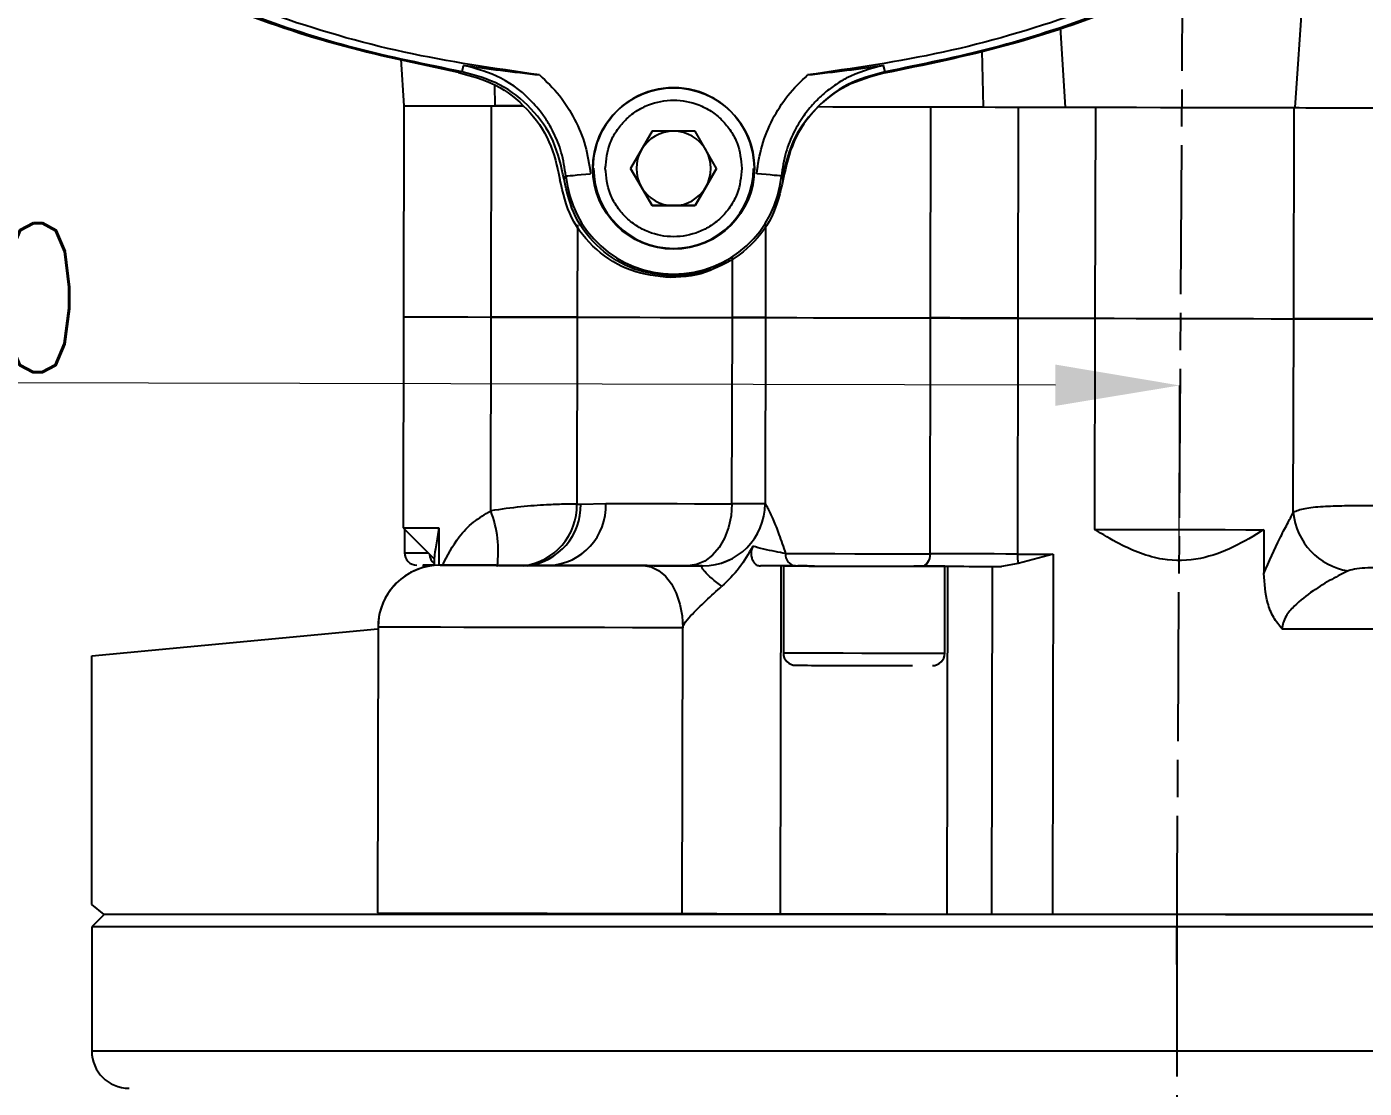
# Model space of a CAD drawing. Header units: millimetres. Extents: x 2003 to 4439, y 563 to 2285.
# Drawn here: x 2594.4 to 2702.1, y 1856.4 to 1941.9 of the extents above; entities that cross this region are included whole.
import ezdxf

# ---------------------------------------------------------------- set-up
doc = ezdxf.new("R2010")
doc.units = ezdxf.units.MM
doc.linetypes.add('AM_ISO08W050', pattern=[18, 12, -1.5, 3, -1.5])
doc.layers.add('AM_5', color=3, linetype='Continuous', lineweight=25)
doc.layers.add('AM_7', color=4, linetype='AM_ISO08W050', lineweight=25)
doc.styles.add('SLDTEXTSTYLE1', font='txt.shx', dxfattribs={"width": 0.7, "bigfont": 'gbcbig.shx'})
doc.dimstyles.new('SLDDIMSTYLE12$0', dxfattribs={"dimtxt": 12, "dimasz": 10, "dimexe": 0, "dimexo": 0.0625, "dimgap": 0.875, "dimtad": 1, "dimdec": 1, "dimlfac": 1.8, "dimrnd": 1e-09, "dimzin": 12, "dimdsep": 46, "dimtxsty": 'SLDTEXTSTYLE1', "dimcen": 0.09, "dimdle": 8.16, "dimclrd": 3, "dimclre": 3, "dimadec": 0, "dimazin": 3, "dimtfac": 1, "dimtdec": 1, "dimtofl": 0, "dimtmove": 0, "dimatfit": 3, "dimfxl": 0, "dimfrac": 2, "dimtolj": 1, "dimlwd": 5, "dimlwe": 5, "dimarcsym": 0})

# ---------------------------------------------------------------- blocks, each defined once
blk = doc.blocks.new('*D42')
at = {"layer": 'AM_5', "color": 3, "linetype": 'Continuous', "lineweight": 5, "transparency": 16777216}
for p, q in [((2526.81, 1949.85), (2526.73, 1913.33)), ((2677.21, 1913.01), (2536.73, 1913.31))]:
    blk.add_line(p, q, dxfattribs=at)
at = {"layer": 'AM_5', "color": 3, "lineweight": 5, "transparency": 16777216}
blk.add_line((2687.18, 1898.95), (2687.21, 1912.99), dxfattribs=at)
at = {"layer": 'AM_5', "color": 3, "transparency": 16777216}
for points in [[(2536.74, 1914.97), (2536.73, 1911.64), (2526.73, 1913.33)], [(2677.21, 1914.67), (2677.2, 1911.34), (2687.21, 1912.99)]]:
    blk.add_solid(points, dxfattribs=at)
at = {"layer": 'Defpoints', "color": 0, "transparency": 16777216}
for p in [(2526.81, 1949.91), (2526.73, 1913.33), (2687.18, 1898.89)]:
    blk.add_point(p, dxfattribs=at)
at = {"layer": 'AM_5', "color": 0, "transparency": 16777216, "insert": (2588.08, 1920.07), "char_height": 12, "attachment_point": 5, "rotation": 359.8775, "style": 'SLDTEXTSTYLE1'}
blk.add_mtext('\\A1;160', dxfattribs=at)

msp = doc.modelspace()

# ---------------------------------------------------------------- linework, layer by layer
at = {"color": 7, "linetype": 'Continuous', "lineweight": 25}
for p, q in [((2696.506, 1935.363), (2697.607, 1951.041)), ((2677.582, 1941.825), (2678.006, 1935.402)), ((2671.407, 1935.416), (2671.318, 1939.926)), ((2624.501, 1939.274), (2624.756, 1935.516)), ((2629.442, 1938.255), (2629.561, 1938.771)), ((2663.498, 1938.255), (2663.379, 1938.771)), ((2632.091, 1935.501), (2632.068, 1937.183)), ((2624.756, 1935.516), (2624.719, 1918.516)), ((2631.775, 1918.501), (2631.812, 1935.501)), ((2634.307, 1935.496), (2632.091, 1935.501)), ((2667.155, 1918.425), (2667.191, 1935.425)), ((2674.222, 1935.41), (2674.186, 1918.41)), ((2680.433, 1935.397), (2680.397, 1918.397)), ((2696.399, 1918.363), (2696.436, 1935.363)), ((2644.737, 1933.469), (2643.005, 1930.469)), ((2648.202, 1933.469), (2644.737, 1933.469)), ((2649.934, 1930.469), (2648.202, 1933.469)), ((2639.969, 1930.476), (2639.969, 1930.476)), ((2643.005, 1930.469), (2644.737, 1927.469)), ((2643.871, 1928.969), (2643.005, 1930.469)), ((2648.202, 1927.469), (2649.934, 1930.469)), ((2649.934, 1930.469), (2649.068, 1928.969)), ((2652.969, 1930.462), (2652.969, 1930.462)), ((2637.644, 1929.604), (2637.793, 1929.854)), ((2644.737, 1927.469), (2643.871, 1928.969)), ((2649.068, 1928.969), (2648.202, 1927.469)), ((2655.296, 1929.604), (2655.146, 1929.854)), ((2644.737, 1927.469), (2648.202, 1927.469)), ((2644.737, 1927.469), (2644.737, 1927.469)), ((2646.469, 1927.469), (2644.737, 1927.469)), ((2648.202, 1927.469), (2646.469, 1927.469)), ((2648.202, 1927.469), (2648.202, 1927.469)), ((2638.73, 1925.912), (2638.714, 1918.486)), ((2653.878, 1925.951), (2653.862, 1918.454)), ((2651.198, 1918.46), (2651.208, 1923.32)), ((2624.719, 1918.516), (2624.683, 1901.516)), ((2631.742, 1902.893), (2631.775, 1918.501)), ((2638.714, 1918.486), (2638.682, 1903.436)), ((2651.166, 1903.46), (2651.198, 1918.46)), ((2651.198, 1918.46), (2651.206, 1918.46)), ((2653.862, 1918.454), (2653.83, 1903.454)), ((2667.114, 1899.425), (2667.155, 1918.425)), ((2674.186, 1918.41), (2674.145, 1899.41)), ((2680.397, 1918.397), (2680.36, 1901.397)), ((2696.366, 1902.754), (2696.399, 1918.363)), ((2638.682, 1903.436), (2638.995, 1903.436)), ((2638.995, 1903.436), (2641.001, 1903.481)), ((2624.683, 1901.516), (2627.178, 1899.011)), ((2624.804, 1901.395), (2624.8, 1899.516)), ((2627.572, 1901.51), (2627.566, 1898.509)), ((2694.005, 1901.368), (2693.998, 1897.841)), ((2627.178, 1899.152), (2627.177, 1898.485)), ((2677.036, 1899.404), (2674.223, 1898.637)), ((2677.036, 1899.404), (2676.974, 1870.404)), ((2626.298, 1898.513), (2626.298, 1898.318)), ((2636.462, 1898.491), (2636.456, 1898.491)), ((2637.394, 1898.489), (2636.798, 1898.491)), ((2647.627, 1898.467), (2647.623, 1898.467)), ((2648.824, 1898.465), (2648.823, 1898.465)), ((2648.824, 1898.465), (2648.824, 1898.465)), ((2655.095, 1898.451), (2655.035, 1870.451)), ((2655.319, 1898.451), (2655.304, 1891.451)), ((2656.272, 1898.449), (2656.87, 1898.447)), ((2657.223, 1898.447), (2656.464, 1898.448)), ((2657.819, 1898.445), (2657.223, 1898.447)), ((2668.304, 1891.423), (2668.319, 1898.423)), ((2668.528, 1898.422), (2668.468, 1870.422)), ((2672.122, 1898.415), (2672.063, 1870.415)), ((2674.223, 1898.637), (2672.871, 1898.413)), ((2622.668, 1893.52), (2622.619, 1870.52)), ((2622.668, 1893.521), (2622.668, 1893.52)), ((2647.16, 1870.468), (2647.21, 1893.468)), ((2600.617, 1870.383), (2599.617, 1869.383)), ((2773.617, 1870.383), (2600.617, 1870.383)), ((2599.617, 1869.383), (2599.617, 1859.383)), ((2774.617, 1869.383), (2599.617, 1869.383)), ((2774.617, 1859.383), (2599.617, 1859.383))]:
    msp.add_line(p, q, dxfattribs=at)
at = {"linetype": 'ByBlock'}
for p, q in [((2599.62, 1891.222), (2622.646, 1893.393)), ((2599.62, 1871.192), (2599.62, 1891.222)), ((2600.617, 1870.383), (2599.62, 1871.192)), ((2622.619, 1870.52), (2751.614, 1870.245))]:
    msp.add_line(p, q, dxfattribs=at)
at = {"color": 7, "linetype": 'Continuous', "lineweight": 25, "flags": 128}
for points in [[(2624.756, 1935.516), (2624.765, 1935.516), (2625.062, 1935.516), (2625.768, 1935.514), (2626.851, 1935.512), (2628.263, 1935.509), (2629.942, 1935.505), (2631.812, 1935.501)], [(2631.812, 1935.501), (2632.993, 1935.499), (2634.115, 1935.496), (2634.368, 1935.496)], [(2658.11, 1935.445), (2659.299, 1935.442), (2660.94, 1935.439), (2662.622, 1935.435), (2664.273, 1935.432), (2665.819, 1935.428), (2667.191, 1935.425)], [(2667.191, 1935.425), (2667.933, 1935.424), (2668.737, 1935.422), (2669.593, 1935.42), (2670.489, 1935.418), (2671.413, 1935.416), (2672.352, 1935.414), (2673.293, 1935.412), (2674.222, 1935.41)], [(2674.222, 1935.41), (2674.992, 1935.409), (2675.764, 1935.407), (2676.538, 1935.405), (2677.314, 1935.404), (2678.091, 1935.402), (2678.871, 1935.4), (2679.651, 1935.399), (2680.433, 1935.397)], [(2680.433, 1935.397), (2681.97, 1935.394), (2683.742, 1935.39), (2685.671, 1935.386), (2687.669, 1935.382), (2689.649, 1935.377), (2691.523, 1935.373), (2693.208, 1935.37), (2694.627, 1935.367), (2695.72, 1935.364), (2696.436, 1935.363)], [(2696.436, 1935.363), (2696.83, 1935.362), (2697.369, 1935.361), (2698.042, 1935.359), (2698.84, 1935.358), (2699.751, 1935.356), (2700.76, 1935.354), (2701.852, 1935.351), (2703.01, 1935.349)], [(2637.793, 1929.854), (2637.837, 1929.858), (2637.955, 1929.869), (2638.141, 1929.887), (2638.389, 1929.91), (2638.689, 1929.939), (2639.03, 1929.971), (2639.4, 1930.006), (2639.784, 1930.042)], [(2655.146, 1929.854), (2655.102, 1929.858), (2654.985, 1929.869), (2654.799, 1929.887), (2654.551, 1929.91), (2654.251, 1929.939), (2653.91, 1929.971), (2653.54, 1930.006), (2653.156, 1930.042)], [(2624.719, 1918.516), (2624.728, 1918.516), (2625.026, 1918.516), (2625.732, 1918.514), (2626.815, 1918.512), (2628.227, 1918.509), (2629.905, 1918.505), (2631.775, 1918.501)], [(2624.719, 1918.516), (2624.728, 1918.516), (2625.026, 1918.516), (2625.732, 1918.514), (2626.815, 1918.512), (2628.227, 1918.509), (2629.905, 1918.505), (2631.775, 1918.501)], [(2638.714, 1918.486), (2638.256, 1918.487), (2637.658, 1918.489), (2636.93, 1918.49), (2636.081, 1918.492), (2635.126, 1918.494), (2634.079, 1918.496), (2632.956, 1918.499), (2631.775, 1918.501)], [(2631.775, 1918.501), (2632.956, 1918.499), (2634.079, 1918.496), (2635.126, 1918.494), (2636.081, 1918.492), (2636.93, 1918.49), (2637.658, 1918.489), (2638.256, 1918.487), (2638.714, 1918.486)], [(2638.714, 1918.486), (2639.728, 1918.484), (2640.908, 1918.482), (2642.25, 1918.479), (2643.748, 1918.476), (2645.398, 1918.472), (2647.194, 1918.468), (2649.129, 1918.464), (2651.198, 1918.46)], [(2638.714, 1918.486), (2639.728, 1918.484), (2640.908, 1918.482), (2642.25, 1918.479), (2643.748, 1918.476), (2645.398, 1918.472), (2647.194, 1918.468), (2649.129, 1918.464), (2651.198, 1918.46)], [(2651.198, 1918.46), (2651.878, 1918.458), (2652.479, 1918.457), (2652.994, 1918.456), (2653.418, 1918.455), (2653.747, 1918.454), (2653.862, 1918.454)], [(2653.862, 1918.454), (2653.748, 1918.454), (2653.42, 1918.455), (2652.997, 1918.456), (2652.484, 1918.457), (2651.884, 1918.458), (2651.206, 1918.46)], [(2653.862, 1918.454), (2654, 1918.453), (2654.484, 1918.452), (2655.294, 1918.451), (2656.394, 1918.448), (2657.737, 1918.445), (2659.263, 1918.442), (2660.903, 1918.439), (2662.586, 1918.435), (2664.237, 1918.432), (2665.783, 1918.428), (2667.155, 1918.425)], [(2653.865, 1918.454), (2654, 1918.453), (2654.484, 1918.452), (2655.294, 1918.451), (2656.394, 1918.448), (2657.737, 1918.445), (2659.263, 1918.442), (2660.903, 1918.439), (2662.586, 1918.435), (2664.237, 1918.432), (2665.783, 1918.428), (2667.155, 1918.425)], [(2674.186, 1918.41), (2673.256, 1918.412), (2672.316, 1918.414), (2671.377, 1918.416), (2670.453, 1918.418), (2669.557, 1918.42), (2668.701, 1918.422), (2667.896, 1918.424), (2667.155, 1918.425)], [(2667.155, 1918.425), (2667.896, 1918.424), (2668.701, 1918.422), (2669.557, 1918.42), (2670.453, 1918.418), (2671.377, 1918.416), (2672.316, 1918.414), (2673.256, 1918.412), (2674.186, 1918.41)], [(2674.186, 1918.41), (2674.956, 1918.409), (2675.728, 1918.407), (2676.502, 1918.405), (2677.277, 1918.404), (2678.055, 1918.402), (2678.834, 1918.4), (2679.615, 1918.399), (2680.397, 1918.397)], [(2674.186, 1918.41), (2674.956, 1918.409), (2675.728, 1918.407), (2676.502, 1918.405), (2677.277, 1918.404), (2678.055, 1918.402), (2678.834, 1918.4), (2679.615, 1918.399), (2680.397, 1918.397)], [(2680.397, 1918.397), (2681.934, 1918.394), (2683.706, 1918.39), (2685.634, 1918.386), (2687.633, 1918.382), (2689.613, 1918.377), (2691.487, 1918.373), (2693.171, 1918.37), (2694.591, 1918.367), (2695.683, 1918.364), (2696.399, 1918.363)], [(2680.397, 1918.397), (2681.934, 1918.394), (2683.706, 1918.39), (2685.634, 1918.386), (2687.633, 1918.382), (2689.613, 1918.377), (2691.487, 1918.373), (2693.171, 1918.37), (2694.591, 1918.367), (2695.683, 1918.364), (2696.399, 1918.363)], [(2702.974, 1918.349), (2701.816, 1918.351), (2700.724, 1918.354), (2699.715, 1918.356), (2698.804, 1918.358), (2698.006, 1918.359), (2697.332, 1918.361), (2696.794, 1918.362), (2696.399, 1918.363)], [(2696.399, 1918.363), (2696.794, 1918.362), (2697.332, 1918.361), (2698.006, 1918.359), (2698.804, 1918.358), (2699.715, 1918.356), (2700.724, 1918.354), (2701.816, 1918.351), (2702.974, 1918.349)], [(2641.001, 1903.481), (2641.987, 1903.479), (2643.059, 1903.477), (2644.214, 1903.475), (2645.451, 1903.472), (2646.767, 1903.469), (2648.16, 1903.466), (2649.627, 1903.463), (2651.166, 1903.46)], [(2651.166, 1903.46), (2651.096, 1902.484), (2650.893, 1901.547), (2650.564, 1900.683), (2650.124, 1899.926), (2649.587, 1899.306), (2648.976, 1898.845), (2648.313, 1898.562), (2647.623, 1898.467)], [(2653.83, 1903.454), (2653.715, 1903.454), (2653.386, 1903.455), (2652.962, 1903.456), (2652.447, 1903.457), (2651.846, 1903.458), (2651.166, 1903.46)], [(2624.683, 1901.516), (2624.873, 1901.516), (2625.435, 1901.515), (2626.347, 1901.513), (2627.572, 1901.51)], [(2680.36, 1901.397), (2681.812, 1901.394), (2683.478, 1901.39), (2685.293, 1901.387), (2687.183, 1901.382), (2689.073, 1901.378), (2690.887, 1901.375), (2692.554, 1901.371), (2694.005, 1901.368)], [(2624.8, 1899.516), (2624.848, 1899.516), (2625.19, 1899.515), (2625.851, 1899.514), (2626.679, 1899.512)], [(2655.482, 1899.45), (2656.606, 1899.448), (2657.949, 1899.445), (2659.453, 1899.442), (2661.055, 1899.438), (2662.69, 1899.435), (2664.289, 1899.431), (2665.784, 1899.428), (2667.114, 1899.425)], [(2667.114, 1899.425), (2667.101, 1899.23), (2667.063, 1899.043), (2667.002, 1898.87), (2666.919, 1898.719), (2666.819, 1898.595), (2666.704, 1898.502), (2666.58, 1898.446), (2666.451, 1898.427)], [(2674.145, 1899.41), (2673.216, 1899.412), (2672.275, 1899.414), (2671.336, 1899.416), (2670.413, 1899.418), (2669.516, 1899.42), (2668.66, 1899.422), (2667.856, 1899.424), (2667.114, 1899.425)], [(2674.145, 1899.41), (2674.505, 1899.41), (2674.865, 1899.409), (2675.226, 1899.408), (2675.587, 1899.407), (2675.949, 1899.406), (2676.311, 1899.406), (2676.673, 1899.405), (2677.036, 1899.404)], [(2627.177, 1898.511), (2627.077, 1898.511), (2626.52, 1898.513), (2626.301, 1898.513), (2626.432, 1898.513), (2626.907, 1898.512), (2627.177, 1898.511)], [(2636.513, 1898.491), (2637.119, 1898.49), (2638.123, 1898.488), (2638.839, 1898.486), (2639.229, 1898.485), (2639.273, 1898.485), (2638.968, 1898.486), (2638.33, 1898.487), (2637.394, 1898.489)], [(2644.04, 1898.475), (2644.66, 1898.377), (2645.256, 1898.092), (2645.805, 1897.628), (2646.286, 1897.005), (2646.679, 1896.247), (2646.972, 1895.382), (2647.15, 1894.443), (2647.21, 1893.468)], [(2655.319, 1898.451), (2655.388, 1898.45), (2655.779, 1898.45), (2656.495, 1898.448), (2657.498, 1898.446), (2658.735, 1898.443), (2660.137, 1898.44), (2661.63, 1898.437), (2663.134, 1898.434), (2664.566, 1898.431), (2665.851, 1898.428), (2666.918, 1898.426), (2667.71, 1898.424), (2668.185, 1898.423), (2668.317, 1898.423), (2668.098, 1898.423), (2667.541, 1898.425), (2666.675, 1898.426), (2665.819, 1898.428)], [(2657.819, 1898.445), (2657.845, 1898.445), (2658.153, 1898.445), (2658.788, 1898.443), (2659.691, 1898.441), (2660.784, 1898.439), (2661.969, 1898.436), (2663.141, 1898.434), (2664.195, 1898.432), (2665.038, 1898.43), (2665.595, 1898.429), (2665.817, 1898.428), (2665.819, 1898.428)], [(2647.21, 1893.468), (2645.278, 1893.472), (2643.159, 1893.477), (2640.904, 1893.481), (2638.569, 1893.486), (2636.211, 1893.491), (2633.89, 1893.496), (2631.662, 1893.501), (2629.583, 1893.506), (2627.703, 1893.51), (2626.069, 1893.513), (2624.722, 1893.516), (2623.695, 1893.518), (2623.013, 1893.52), (2622.693, 1893.52), (2622.668, 1893.52)], [(2706.798, 1893.341), (2705.414, 1893.344), (2704.018, 1893.346), (2702.613, 1893.349), (2701.199, 1893.353), (2699.776, 1893.356), (2698.346, 1893.359), (2696.909, 1893.362), (2695.466, 1893.365)], [(2655.304, 1891.451), (2655.373, 1891.45), (2655.764, 1891.45), (2656.48, 1891.448), (2657.483, 1891.446), (2658.72, 1891.443), (2660.122, 1891.44), (2661.615, 1891.437), (2663.119, 1891.434), (2664.551, 1891.431), (2665.836, 1891.428), (2666.903, 1891.426), (2667.695, 1891.424), (2668.17, 1891.423), (2668.304, 1891.423)]]:
    msp.add_lwpolyline(points, dxfattribs=at)
at = {"color": 7, "linetype": 'Continuous', "lineweight": 25}
msp.add_circle((2646.469, 1930.469), 6.5, dxfattribs=at)
for centre, radius, start, end in [((2646.469, 1930.469), 6.5, 359.93876, 180), ((2646.469, 1930.469), 3, 90, 150), ((2646.469, 1930.469), 3, 30, 90), ((2646.469, 1930.469), 3, 150, 210), ((2646.469, 1930.469), 3, 330, 30), ((2646.469, 1930.469), 6.44, 179.93876, 359.93876), ((2646.47, 1930.674), 8.715, 185.40246, 354.59754), ((2646.469, 1930.469), 3, 210, 270), ((2646.469, 1930.469), 3, 270, 330), ((2633.77, 1903.343), 4.912, 277.26115, 1.08356), ((2634.094, 1903.33), 4.902, 277.47784, 1.23352), ((2636.224, 1903.267), 4.782, 272.85392, 2.57258), ((2648.83, 1903.465), 5, 269.87751, 359.87751), ((2648.834, 1903.464), 4.999, 269.88745, 359.88744), ((2653.838, 1905.845), 2.392, 269.82061, 269.88705), ((2623.201, 1899.616), 9.148, 352.43919, 20.99236), ((2701.638, 1903.276), 5.298, 185.65517, 260.63287), ((2625.8, 1899.514), 1, 179.87751, 269.87751), ((2627.856, 1899.445), 1.051, 183.37387, 229.71634), ((2656.392, 1899.355), 0.915, 174.04025, 262.50401), ((2677.389, 1899.346), 3.245, 178.86815, 192.63218), ((2627.668, 1893.51), 5, 89.87751, 179.87751), ((2627.668, 1893.51), 5, 105.91096, 179.87751), ((2656.304, 1891.449), 1, 179.87751, 269.87751), ((2667.304, 1891.425), 1, 269.87751, 359.87751), ((2602.617, 1859.383), 3, 180, 270)]:
    msp.add_arc(centre, radius, start, end, dxfattribs=at)
for points in [[(2635.68, 1938.001), (2632.029, 1938.525), (2624.725, 1939.573), (2614.082, 1942.693), (2603.839, 1946.901), (2594.139, 1952.256), (2585.099, 1958.661), (2576.837, 1966.042), (2569.456, 1974.304), (2563.051, 1983.343), (2557.696, 1993.044), (2553.488, 2003.287), (2550.368, 2013.93), (2549.32, 2021.233), (2548.796, 2024.885)], [(2744.144, 2024.885), (2743.619, 2021.233), (2742.571, 2013.93), (2739.452, 2003.287), (2735.244, 1993.044), (2729.888, 1983.343), (2723.484, 1974.304), (2716.102, 1966.042), (2707.84, 1958.661), (2698.801, 1952.256), (2689.1, 1946.901), (2678.857, 1942.693), (2668.214, 1939.573), (2660.911, 1938.525), (2657.259, 1938.001)], [(2629.138, 1938.203), (2625.844, 1938.89), (2619.255, 1940.263), (2609.703, 1943.583), (2600.52, 1947.787), (2591.817, 1952.923), (2583.68, 1958.912), (2576.195, 1965.7), (2569.44, 1973.213), (2563.485, 1981.375), (2558.387, 1990.1), (2554.222, 1999.302), (2550.943, 2008.868), (2549.598, 2015.462), (2548.926, 2018.759)], [(2743.941, 2018.342), (2743.255, 2015.048), (2741.882, 2008.46), (2738.561, 1998.907), (2734.357, 1989.724), (2729.222, 1981.021), (2723.232, 1972.884), (2716.445, 1965.4), (2708.931, 1958.644), (2700.769, 1952.69), (2692.044, 1947.591), (2682.843, 1943.427), (2673.277, 1940.147), (2666.682, 1938.803), (2663.385, 1938.13)], [(2629.442, 1938.255), (2626.528, 1938.843), (2620.7, 1940.018), (2612.206, 1942.771), (2603.977, 1946.218), (2596.106, 1950.419), (2588.605, 1955.264), (2584.012, 1959.038), (2581.716, 1960.925)], [(2711.224, 1960.925), (2708.927, 1959.038), (2704.334, 1955.264), (2696.834, 1950.419), (2688.963, 1946.218), (2680.734, 1942.771), (2672.239, 1940.018), (2666.412, 1938.843), (2663.498, 1938.255)], [(2629.138, 1938.203), (2630.166, 1937.921), (2632.221, 1937.357), (2634.755, 1935.34), (2636.633, 1932.702), (2637.086, 1930.619), (2637.313, 1929.577)], [(2646.226, 1921.675), (2645.141, 1921.791), (2642.969, 1922.025), (2640.157, 1923.808), (2638.05, 1926.386), (2637.558, 1928.513), (2637.313, 1929.577)], [(2646.47, 1921.784), (2645.395, 1921.898), (2643.244, 1922.125), (2640.457, 1923.889), (2638.371, 1926.442), (2637.886, 1928.55), (2637.644, 1929.604)], [(2655.296, 1929.604), (2655.053, 1928.55), (2654.569, 1926.442), (2652.482, 1923.889), (2649.696, 1922.125), (2647.545, 1921.898), (2646.47, 1921.784)], [(2644.04, 1898.475), (2644.772, 1898.473), (2646.236, 1898.47), (2647.961, 1898.466), (2648.824, 1898.465)], [(2666.451, 1898.427), (2667.411, 1898.425), (2669.331, 1898.421), (2671.691, 1898.416), (2672.871, 1898.413)]]:
    msp.add_open_spline(points, degree=3, dxfattribs=at)
for points, knots in [([(2629.561, 1938.771), (2630.533, 1938.635), (2632.466, 1938.362), (2634.612, 1938.121), (2635.68, 1938.001)], [0, 0, 0, 0, 0.5024427, 1, 1, 1, 1]), ([(2637.793, 1929.854), (2637.697, 1930.495), (2637.512, 1931.718), (2636.91, 1933.197), (2636.295, 1934.286), (2635.753, 1935.052), (2634.658, 1936.34), (2632.699, 1937.92), (2630.593, 1938.492), (2629.561, 1938.771)], [0, 0, 0, 0, 0.1490589, 0.284486, 0.365253, 0.4374072, 0.5004523, 0.7554674, 1, 1, 1, 1]), ([(2663.379, 1938.771), (2662.345, 1938.496), (2660.952, 1938.126), (2659.417, 1937.171), (2658.537, 1936.493), (2657.698, 1935.677), (2656.872, 1934.659), (2656.09, 1933.348), (2655.428, 1931.718), (2655.243, 1930.495), (2655.146, 1929.854)], [0, 0, 0, 0, 0.2442896, 0.3290361, 0.4144899, 0.500125, 0.5979924, 0.7157703, 0.8510724, 1, 1, 1, 1]), ([(2657.259, 1938.001), (2658.327, 1938.121), (2660.474, 1938.362), (2662.407, 1938.635), (2663.379, 1938.771)], [0, 0, 0, 0, 0.4975573, 1, 1, 1, 1]), ([(2637.644, 1929.604), (2637.418, 1930.649), (2636.966, 1932.738), (2635.087, 1935.386), (2632.542, 1937.408), (2630.476, 1937.972), (2629.442, 1938.255)], [0, 0, 0, 0, 0.2500652, 0.4994456, 0.7493864, 1, 1, 1, 1]), ([(2635.68, 1938.001), (2636.233, 1937.467), (2637.335, 1936.402), (2638.554, 1934.445), (2639.441, 1932.317), (2639.669, 1930.802), (2639.784, 1930.042)], [0, 0, 0, 0, 0.250755, 0.4999887, 0.7492331, 1, 1, 1, 1]), ([(2653.156, 1930.042), (2653.27, 1930.802), (2653.499, 1932.317), (2654.386, 1934.445), (2655.605, 1936.402), (2656.707, 1937.467), (2657.259, 1938.001)], [0, 0, 0, 0, 0.2507669, 0.5000113, 0.749245, 1, 1, 1, 1]), ([(2663.385, 1938.13), (2662.356, 1937.852), (2660.297, 1937.297), (2657.757, 1935.29), (2655.898, 1932.715), (2655.446, 1930.698), (2655.227, 1929.72)], [0, 0, 0, 0, 0.2537692, 0.5075384, 0.7613077, 1, 1, 1, 1]), ([(2663.498, 1938.255), (2662.466, 1937.974), (2660.404, 1937.412), (2657.86, 1935.394), (2655.978, 1932.744), (2655.523, 1930.652), (2655.296, 1929.604)], [0, 0, 0, 0, 0.2500466, 0.4994486, 0.7493959, 1, 1, 1, 1]), ([(2640.969, 1930.469), (2641.043, 1931.161), (2641.156, 1932.225), (2641.842, 1933.506), (2642.552, 1934.386), (2643.433, 1935.1), (2644.713, 1935.765), (2646.469, 1936.102), (2648.226, 1935.765), (2649.506, 1935.1), (2650.387, 1934.386), (2651.097, 1933.506), (2651.783, 1932.225), (2651.896, 1931.161), (2651.969, 1930.469)], [0, 0, 0, 0, 0.1197284, 0.1841803, 0.25, 0.3158197, 0.3802716, 0.5, 0.6197284, 0.6841803, 0.75, 0.8158197, 0.8802716, 1, 1, 1, 1]), ([(2651.969, 1930.469), (2651.896, 1929.777), (2651.783, 1928.713), (2651.097, 1927.432), (2650.387, 1926.552), (2649.506, 1925.838), (2648.226, 1925.173), (2646.469, 1924.836), (2644.713, 1925.173), (2643.433, 1925.838), (2642.552, 1926.552), (2641.842, 1927.432), (2641.156, 1928.713), (2641.043, 1929.777), (2640.969, 1930.469)], [0, 0, 0, 0, 0.1197284, 0.1841803, 0.25, 0.3158197, 0.3802716, 0.5, 0.6197284, 0.6841803, 0.75, 0.8158197, 0.8802716, 1, 1, 1, 1]), ([(2650.642, 1922.988), (2650.241, 1922.717), (2648.936, 1921.836), (2647.335, 1921.741), (2646.226, 1921.675)], [0, 0, 0, 0, 0.3071913, 1, 1, 1, 1]), ([(2636.242, 1903.364), (2635.573, 1903.325), (2634.238, 1903.246), (2632.574, 1903.01), (2631.742, 1902.893)], [0, 0, 0, 0, 0.5005372, 1, 1, 1, 1]), ([(2638.682, 1903.436), (2638.364, 1903.435), (2637.778, 1903.433), (2636.724, 1903.386), (2636.242, 1903.364)], [0, 0, 0, 0, 0.5420141, 1, 1, 1, 1]), ([(2653.833, 1903.454), (2653.849, 1903.437), (2653.881, 1903.402), (2654.034, 1903.126), (2654.238, 1902.713), (2654.544, 1902.033), (2654.981, 1900.958), (2655.307, 1899.976), (2655.482, 1899.45)], [0, 0, 0, 0, 0.1244738, 0.250966, 0.3714749, 0.5001039, 0.7321774, 1, 1, 1, 1]), ([(2702.942, 1903.299), (2702.099, 1903.297), (2700.553, 1903.295), (2698.651, 1903.227), (2697.173, 1903.092), (2696.635, 1902.867), (2696.366, 1902.754)], [0, 0, 0, 0, 0.2724679, 0.5000458, 0.7503555, 1, 1, 1, 1]), ([(2627.848, 1898.471), (2628.251, 1899.277), (2628.897, 1900.571), (2630.3, 1902.016), (2631.262, 1902.601), (2631.742, 1902.893)], [0, 0, 0, 0, 0.452471, 0.7267188, 1, 1, 1, 1]), ([(2693.998, 1897.841), (2694.423, 1898.819), (2695.062, 1900.286), (2695.903, 1901.877), (2696.212, 1902.462), (2696.366, 1902.754)], [0, 0, 0, 0, 0.4999487, 0.7504157, 1, 1, 1, 1]), ([(2627.572, 1901.51), (2627.491, 1901.04), (2627.325, 1900.086), (2627.188, 1899.088), (2627.194, 1899.135), (2627.197, 1899.152)], [0, 0, 0, 0, 0.3787431, 0.76741082, 1, 1, 1, 1]), ([(2694.005, 1901.368), (2693.2, 1900.88), (2691.594, 1899.908), (2688.857, 1898.89), (2686.222, 1898.814), (2684.046, 1899.436), (2682.204, 1900.264), (2681.018, 1900.993), (2680.36, 1901.397)], [0, 0, 0, 0, 0.1923908, 0.3834722, 0.589159, 0.7155413, 0.8423238, 1, 1, 1, 1]), ([(2652.845, 1900.038), (2652.494, 1899.43), (2651.779, 1898.193), (2650.84, 1897.275), (2650.362, 1896.809)], [0, 0, 0, 0, 0.4918713, 1, 1, 1, 1]), ([(2652.845, 1900.038), (2652.803, 1899.943), (2652.719, 1899.752), (2652.69, 1899.415), (2652.74, 1899.088), (2652.868, 1898.801), (2653.059, 1898.584), (2653.268, 1898.471), (2653.407, 1898.459), (2653.462, 1898.455)], [0, 0, 0, 0, 0.1491203, 0.298298, 0.4463418, 0.5945522, 0.7447419, 0.8986734, 1, 1, 1, 1]), ([(2655.482, 1899.45), (2655.207, 1899.501), (2654.64, 1899.606), (2653.64, 1899.814), (2653.122, 1899.96), (2652.845, 1900.038)], [0, 0, 0, 0, 0.3043315, 0.6280366, 1, 1, 1, 1]), ([(2626.319, 1898.513), (2626.437, 1898.513), (2626.648, 1898.512), (2627.016, 1898.512), (2627.177, 1898.511)], [0, 0, 0, 0, 0.5637685, 1, 1, 1, 1]), ([(2630.222, 1898.504), (2629.855, 1898.505), (2629.101, 1898.507), (2628.292, 1898.508), (2627.771, 1898.51), (2627.617, 1898.51), (2627.842, 1898.509), (2628.426, 1898.508), (2629.308, 1898.506), (2630.432, 1898.504), (2631.781, 1898.501), (2633.368, 1898.498), (2635.168, 1898.494), (2637.096, 1898.49), (2639.047, 1898.485), (2640.907, 1898.481), (2642.605, 1898.478), (2643.57, 1898.476), (2644.04, 1898.475)], [0, 0, 0, 0, 0.058661, 0.1204931, 0.184636, 0.25, 0.315364, 0.3795069, 0.441339, 0.5, 0.558661, 0.6204931, 0.684636, 0.75, 0.815364, 0.8795069, 0.941339, 1, 1, 1, 1]), ([(2636.456, 1898.491), (2636.495, 1898.491), (2636.591, 1898.491), (2635.483, 1898.493), (2633.43, 1898.498), (2631.284, 1898.502), (2630.222, 1898.504)], [0, 0, 0, 0, 0.1934829, 0.4642415, 0.7350002, 1, 1, 1, 1]), ([(2647.623, 1898.467), (2646.142, 1898.47), (2643.179, 1898.477), (2639.425, 1898.485), (2637.45, 1898.489), (2636.462, 1898.491)], [0, 0, 0, 0, 0.3332327, 0.6667548, 1, 1, 1, 1]), ([(2648.776, 1898.465), (2648.763, 1898.465), (2648.66, 1898.465), (2648.289, 1898.466), (2647.846, 1898.467), (2647.627, 1898.467)], [0, 0, 0, 0, 0.0692046, 0.5394087, 1, 1, 1, 1]), ([(2650.362, 1896.81), (2650.081, 1897.02), (2649.519, 1897.439), (2649.024, 1897.931), (2648.805, 1898.213), (2648.697, 1898.417), (2648.774, 1898.446), (2648.824, 1898.465)], [0, 0, 0, 0, 0.2503114, 0.4998417, 0.6202194, 0.7507731, 1, 1, 1, 1]), ([(2656.272, 1898.449), (2656.106, 1898.449), (2655.776, 1898.45), (2655.206, 1898.451), (2654.604, 1898.452), (2653.949, 1898.454), (2653.627, 1898.454), (2653.462, 1898.455)], [0, 0, 0, 0, 0.1826536, 0.360866, 0.578026, 0.783693, 1, 1, 1, 1]), ([(2656.87, 1898.447), (2657.533, 1898.446), (2658.91, 1898.443), (2661.596, 1898.437), (2664.311, 1898.431), (2665.755, 1898.428), (2666.451, 1898.427)], [0, 0, 0, 0, 0.2408979, 0.5, 0.7591021, 1, 1, 1, 1]), ([(2695.466, 1893.365), (2695.225, 1893.667), (2694.721, 1894.296), (2694.13, 1895.815), (2694.05, 1897.038), (2693.998, 1897.841)], [0, 0, 0, 0, 0.2406414, 0.5017344, 1, 1, 1, 1]), ([(2700.776, 1898.049), (2700.353, 1897.84), (2699.507, 1897.422), (2697.962, 1896.471), (2696.647, 1895.493), (2695.844, 1894.561), (2695.52, 1893.906), (2695.483, 1893.538), (2695.466, 1893.365)], [0, 0, 0, 0, 0.2492008, 0.4991017, 0.7489308, 0.8742239, 0.9407402, 1, 1, 1, 1]), ([(2704.321, 1898.321), (2703.652, 1898.317), (2702.648, 1898.312), (2701.447, 1898.246), (2700.999, 1898.115), (2700.776, 1898.049)], [0, 0, 0, 0, 0.5005553, 0.7509565, 1, 1, 1, 1]), ([(2647.21, 1893.468), (2647.214, 1893.511), (2647.227, 1893.622), (2647.425, 1893.975), (2648.436, 1895.108), (2649.498, 1896.046), (2650.362, 1896.81)], [0, 0, 0, 0, 0.0236669, 0.0606293, 0.2359656, 1, 1, 1, 1]), ([(2656.302, 1890.449), (2656.325, 1890.448), (2656.37, 1890.448), (2656.821, 1890.447), (2657.817, 1890.445), (2659.3, 1890.442), (2660.675, 1890.439), (2661.803, 1890.437), (2662.927, 1890.434), (2664.318, 1890.431), (2665.15, 1890.43), (2665.691, 1890.428)], [0, 0, 0, 0, 0.0877596, 0.1736954, 0.3333333, 0.4929712, 0.5789071, 0.6666667, 0.7544262, 0.8403621, 1, 1, 1, 1])]:
    msp.add_open_spline(points, degree=3, knots=knots, dxfattribs=at)
at = {"layer": 'AM_7'}
for p, q in [((2686.979, 1866.337), (2689.218, 2233.473)), ((2686.979, 1869.337), (2686.979, 1101.883))]:
    msp.add_line(p, q, dxfattribs=at)

# ---------------------------------------------------------------- dimensions: what is measured, and where the dimension line sits
at = {"layer": 'AM_5'}
dim = msp.add_linear_dim(base=(2526.732, 1913.328), p1=(2687.178, 1898.89), p2=(2526.81, 1949.912), angle=179.87749, text='160', dimstyle='SLDDIMSTYLE12$0', override={"dimlfac": 1}, dxfattribs=at)
dim.commit()
dim.dimension.update_dxf_attribs({"geometry": '*D42', "text_midpoint": (2588.065, 1913.197), "dimtype": 160})

doc.saveas('drawing.dxf')
